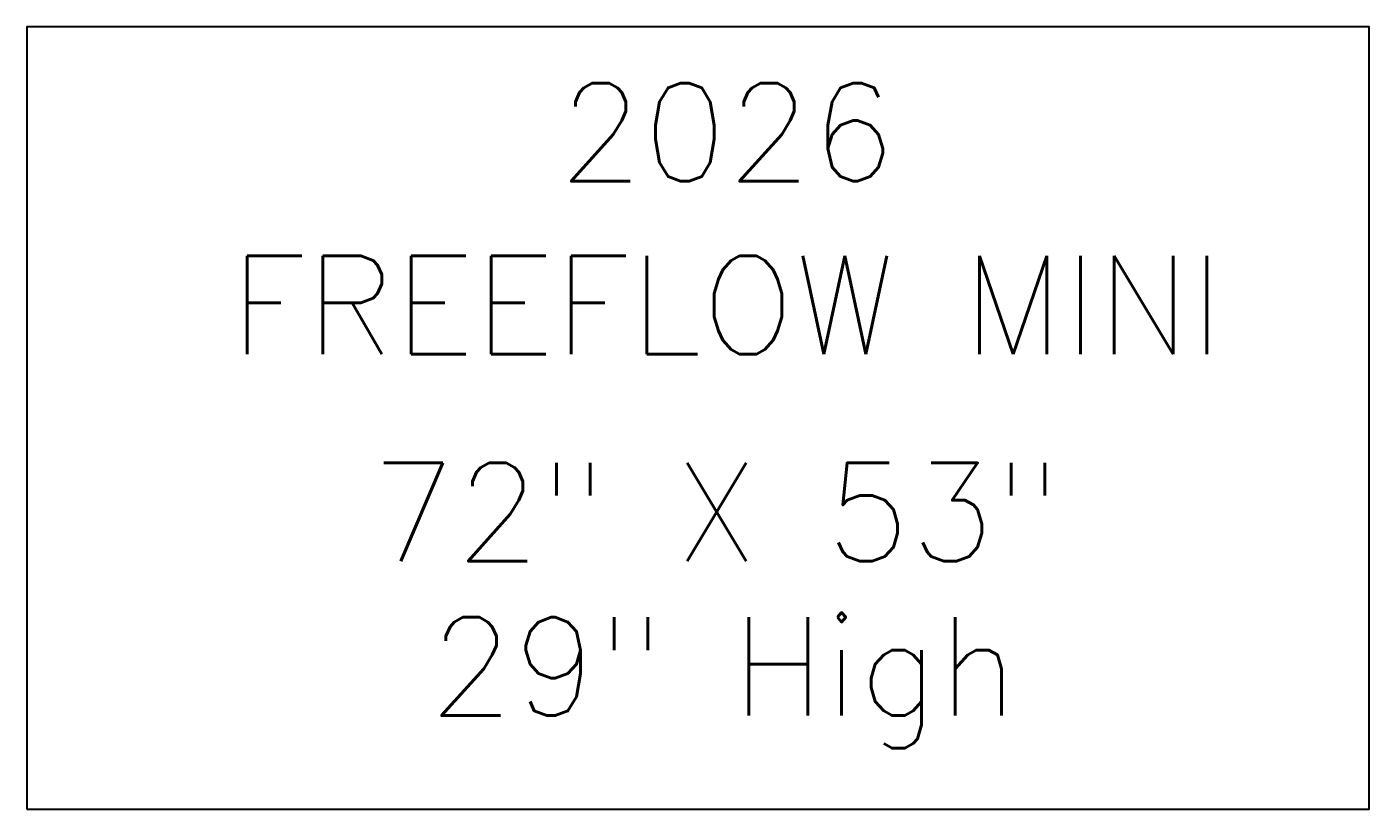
# Model space of a CAD drawing. Extents: x -54 to 18, y -18 to 89.
# Drawn here: x -44.8 to 9.8, y 56.7 to 88.5 of the extents above; entities that cross this region are included whole.
import ezdxf
from ezdxf.enums import TextEntityAlignment as Align

# ---------------------------------------------------------------- set-up
doc = ezdxf.new("R2010")
doc.units = 0
doc.header["$MEASUREMENT"] = 0
doc.layers.add('DIM', color=3, linetype='Continuous')
doc.styles.add('SIMPLEX', font='simplex')

msp = doc.modelspace()

# ---------------------------------------------------------------- linework, layer by layer
at = {"layer": 'DIM', "color": 4}
msp.add_lwpolyline([(-44.849, 56.674), (9.81, 56.674), (9.81, 88.526), (-44.849, 88.526)], close=True, dxfattribs=at)

# ---------------------------------------------------------------- texts
at = {"layer": 'DIM', "style": 'SIMPLEX'}
for s, p in [('2026', (-16.341, 82.237)), ('FREEFLOW MINI', (-16.341, 75.199)), ('72" X 53"', (-16.764, 66.773)), ('29" High', (-16.472, 60.484))]:
    msp.add_text(s, height=4, dxfattribs=at).set_placement(p, align=Align.CENTER)

doc.saveas('drawing.dxf')
